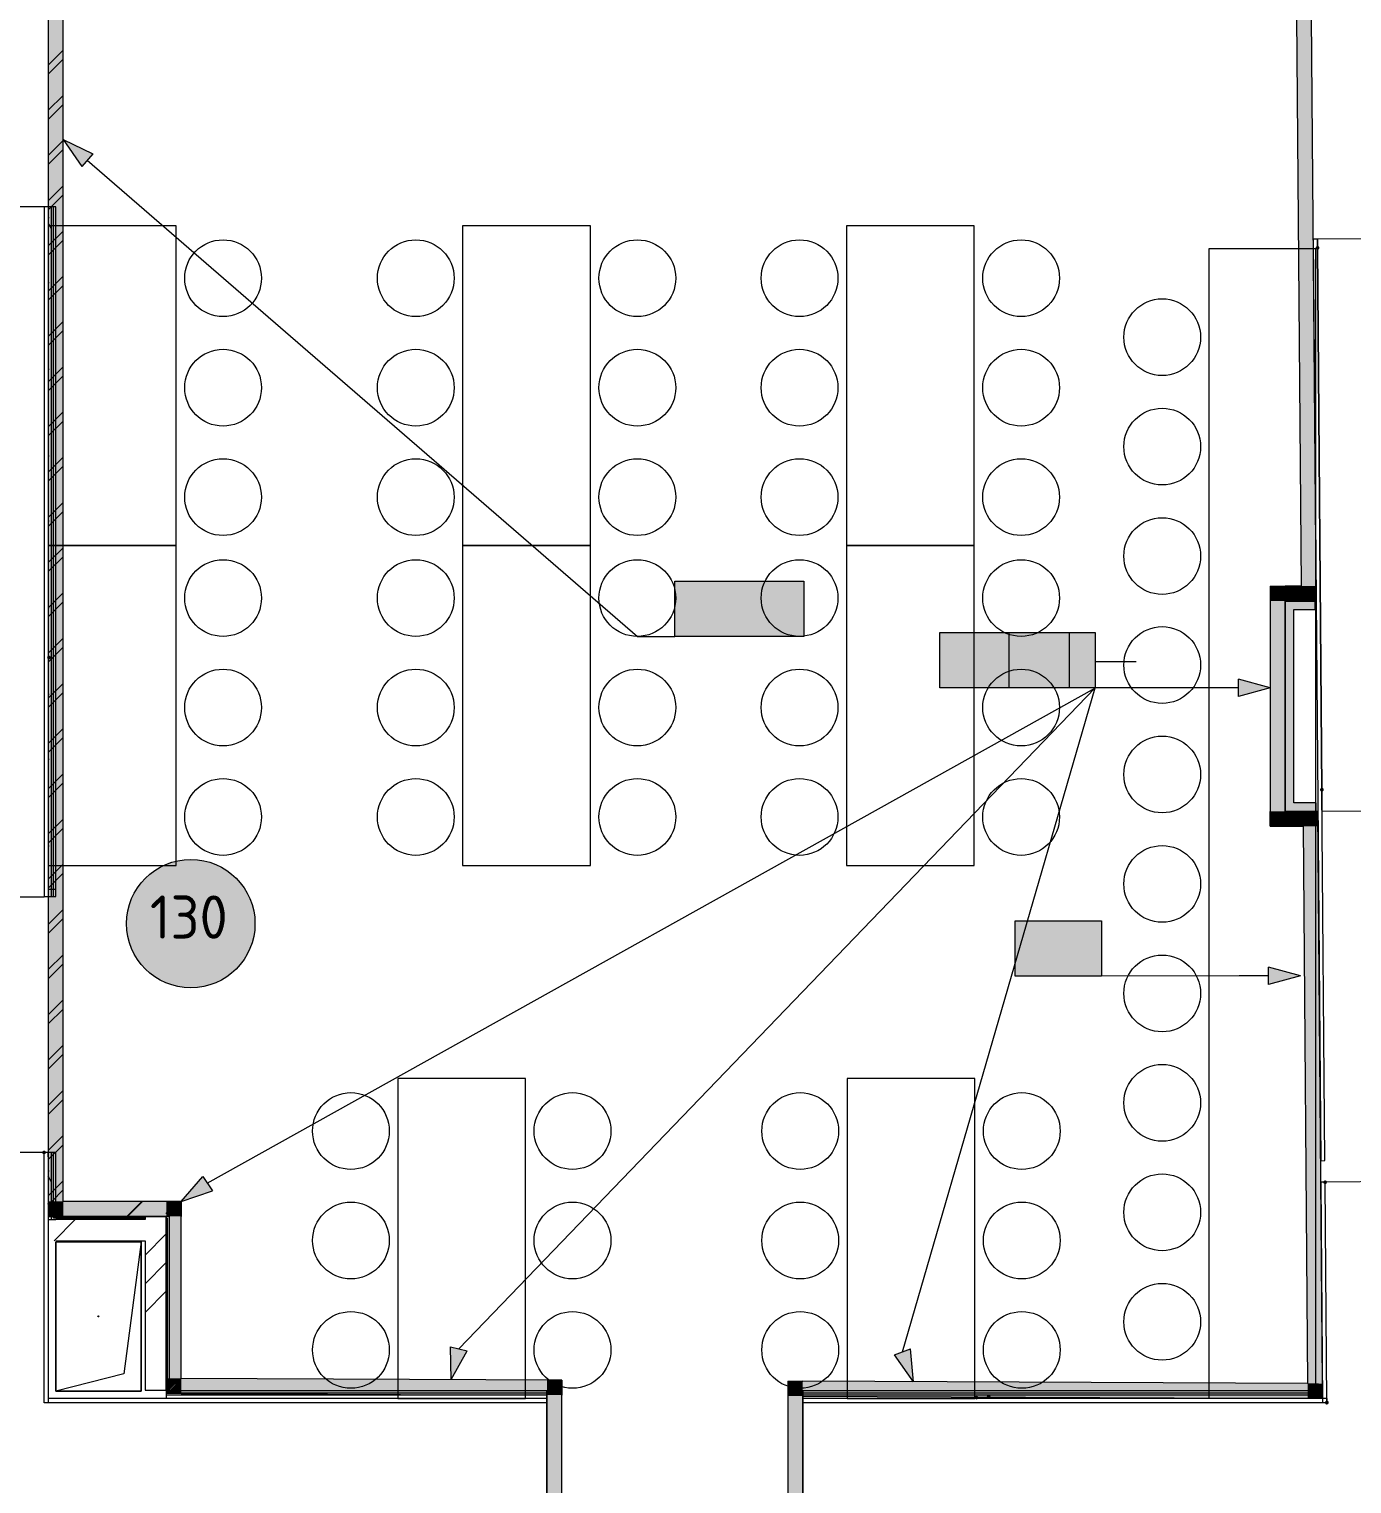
# Model space of a CAD drawing. Header units: millimetres. Extents: x -546 to 1681, y -650 to 1730.
# Drawn here: x 792.8 to 854.8, y 490.7 to 558.9 of the extents above; entities that cross this region are included whole.
import ezdxf

# ---------------------------------------------------------------- set-up
doc = ezdxf.new("R2010")
doc.units = ezdxf.units.MM

msp = doc.modelspace()

# ---------------------------------------------------------------- hatches: boundary and pattern name
at = {"true_color": 0x96e196}
h = msp.add_hatch(color=81, dxfattribs=at)
h.dxf.hatch_style = 2
h.paths.add_polyline_path([(794.386, 503.903), (793.686, 503.903), (793.686, 601.485), (794.386, 601.485)])
at = {"true_color": 0xf1d696}
h = msp.add_hatch(color=41, dxfattribs=at)
h.dxf.hatch_style = 2
h.paths.add_polyline_path([(853.152, 532.762), (852.452, 532.762), (851.889, 601.485), (852.589, 601.485)])
at = {"true_color": 0x0077b0}
h = msp.add_hatch(color=144, dxfattribs=at)
h.dxf.hatch_style = 2
h.paths.add_polyline_path([(794.386, 553.715), (795.777, 553.041), (795.253, 552.436)])
h = msp.add_hatch(color=7)
h.dxf.hatch_style = 2
h.paths.add_polyline_path([(853.216, 548.716), (853.153, 548.689), (853.126, 548.626), (853.153, 548.562), (853.216, 548.536), (853.287, 548.562), (853.313, 548.626), (853.287, 548.689)])
at = {"true_color": 0xffffff}
h = msp.add_hatch(color=7, dxfattribs=at)
h.dxf.hatch_style = 2
h.paths.add_polyline_path([(823.068, 532.99), (829.128, 532.99), (829.128, 530.402), (823.068, 530.402)])
h = msp.add_hatch(color=7, dxfattribs=at)
h.dxf.hatch_style = 2
h.paths.add_polyline_path([(823.068, 532.99), (829.128, 532.99), (829.128, 530.402), (823.068, 530.402)])
h = msp.add_hatch(color=7, dxfattribs=at)
h.dxf.hatch_style = 2
h.paths.add_polyline_path([(823.068, 532.99), (829.128, 532.99), (829.128, 530.402), (823.068, 530.402)])
at = {"true_color": 0x0077b0}
h = msp.add_hatch(color=144, dxfattribs=at)
h.dxf.hatch_style = 2
h.paths.add_polyline_path([(823.37, 533.008), (824.38, 533.008), (824.454, 532.982), (824.479, 532.906), (824.479, 531.089), (824.454, 531.014), (824.38, 530.99), (824.304, 531.014), (824.278, 531.089), (824.278, 532.804), (823.471, 532.804), (823.471, 531.089), (823.446, 531.014), (823.37, 530.99), (823.294, 531.014), (823.268, 531.089), (823.268, 532.906), (823.294, 532.982)])
h = msp.add_hatch(color=144, dxfattribs=at)
h.dxf.hatch_style = 2
h.paths.add_polyline_path([(823.37, 533.008), (824.38, 533.008), (824.454, 532.982), (824.479, 532.906), (824.479, 531.089), (824.454, 531.014), (824.38, 530.99), (824.304, 531.014), (824.278, 531.089), (824.278, 532.804), (823.471, 532.804), (823.471, 531.089), (823.446, 531.014), (823.37, 530.99), (823.294, 531.014), (823.268, 531.089), (823.268, 532.906), (823.294, 532.982)])
h = msp.add_hatch(color=144, dxfattribs=at)
h.dxf.hatch_style = 2
h.paths.add_polyline_path([(823.37, 533.008), (824.38, 533.008), (824.454, 532.982), (824.479, 532.906), (824.479, 531.089), (824.454, 531.014), (824.38, 530.99), (824.304, 531.014), (824.278, 531.089), (824.278, 532.804), (823.471, 532.804), (823.471, 531.089), (823.446, 531.014), (823.37, 530.99), (823.294, 531.014), (823.268, 531.089), (823.268, 532.906), (823.294, 532.982)])
h = msp.add_hatch(color=144, dxfattribs=at)
h.dxf.hatch_style = 2
h.paths.add_polyline_path([(824.884, 531.089), (824.884, 532.906), (824.909, 532.982), (824.985, 533.008), (825.061, 532.982), (825.086, 532.906), (825.086, 532.2), (825.893, 532.2), (825.893, 532.906), (825.919, 532.982), (825.995, 533.008), (826.069, 532.982), (826.094, 532.906), (826.094, 531.089), (826.069, 531.014), (825.995, 530.99), (825.919, 531.014), (825.893, 531.089), (825.893, 531.997), (825.086, 531.997), (825.086, 531.089), (825.061, 531.014), (824.985, 530.99), (824.909, 531.014)])
h = msp.add_hatch(color=144, dxfattribs=at)
h.dxf.hatch_style = 2
h.paths.add_polyline_path([(824.884, 531.089), (824.884, 532.906), (824.909, 532.982), (824.985, 533.008), (825.061, 532.982), (825.086, 532.906), (825.086, 532.2), (825.893, 532.2), (825.893, 532.906), (825.919, 532.982), (825.995, 533.008), (826.069, 532.982), (826.094, 532.906), (826.094, 531.089), (826.069, 531.014), (825.995, 530.99), (825.919, 531.014), (825.893, 531.089), (825.893, 531.997), (825.086, 531.997), (825.086, 531.089), (825.061, 531.014), (824.985, 530.99), (824.909, 531.014)])
h = msp.add_hatch(color=144, dxfattribs=at)
h.dxf.hatch_style = 2
h.paths.add_polyline_path([(824.884, 531.089), (824.884, 532.906), (824.909, 532.982), (824.985, 533.008), (825.061, 532.982), (825.086, 532.906), (825.086, 532.2), (825.893, 532.2), (825.893, 532.906), (825.919, 532.982), (825.995, 533.008), (826.069, 532.982), (826.094, 532.906), (826.094, 531.089), (826.069, 531.014), (825.995, 530.99), (825.919, 531.014), (825.893, 531.089), (825.893, 531.997), (825.086, 531.997), (825.086, 531.089), (825.061, 531.014), (824.985, 530.99), (824.909, 531.014)])
h = msp.add_hatch(color=144, dxfattribs=at)
h.paths.add_polyline_path([(828.419, 531.191), (828.536, 531.213), (828.633, 531.28), (828.699, 531.377), (828.721, 531.495), (828.721, 531.695), (828.699, 531.812), (828.633, 531.91), (828.536, 531.977), (828.419, 532), (828.302, 531.977), (828.204, 531.91), (828.138, 531.813), (828.117, 531.695), (828.117, 531.495), (828.138, 531.377), (828.204, 531.28), (828.302, 531.213)])
h.paths.add_polyline_path([(828.419, 530.99), (828.317, 530.999), (828.224, 531.026), (828.138, 531.072), (828.06, 531.136), (827.996, 531.214), (827.95, 531.299), (827.923, 531.392), (827.914, 531.492), (827.914, 531.695), (827.926, 531.814), (827.964, 531.922), (828.028, 532.016), (828.117, 532.099), (828.028, 532.181), (827.964, 532.276), (827.926, 532.383), (827.914, 532.502), (827.923, 532.604), (827.95, 532.698), (827.996, 532.783), (828.06, 532.861), (828.138, 532.926), (828.224, 532.972), (828.317, 532.999), (828.419, 533.008), (828.519, 532.999), (828.612, 532.972), (828.698, 532.926), (828.774, 532.861), (828.839, 532.783), (828.886, 532.698), (828.914, 532.604), (828.924, 532.502), (828.911, 532.383), (828.873, 532.276), (828.81, 532.181), (828.721, 532.099), (828.84, 531.976), (828.904, 531.828), (828.913, 531.777), (828.919, 531.704), (828.922, 531.609), (828.924, 531.492), (828.914, 531.392), (828.886, 531.299), (828.839, 531.214), (828.774, 531.136), (828.698, 531.072), (828.612, 531.026), (828.519, 530.999)])
h.paths.add_polyline_path([(828.419, 532.2), (828.536, 532.222), (828.633, 532.288), (828.699, 532.386), (828.721, 532.502), (828.699, 532.619), (828.633, 532.717), (828.536, 532.783), (828.419, 532.804), (828.302, 532.783), (828.204, 532.717), (828.138, 532.619), (828.117, 532.502), (828.138, 532.386), (828.204, 532.288), (828.302, 532.222)])
h = msp.add_hatch(color=144, dxfattribs=at)
h.paths.add_polyline_path([(828.419, 531.191), (828.536, 531.213), (828.633, 531.28), (828.699, 531.377), (828.721, 531.495), (828.721, 531.695), (828.699, 531.812), (828.633, 531.91), (828.536, 531.977), (828.419, 532), (828.302, 531.977), (828.204, 531.91), (828.138, 531.813), (828.117, 531.695), (828.117, 531.495), (828.138, 531.377), (828.204, 531.28), (828.302, 531.213)])
h.paths.add_polyline_path([(828.419, 530.99), (828.317, 530.999), (828.224, 531.026), (828.138, 531.072), (828.06, 531.136), (827.996, 531.214), (827.95, 531.299), (827.923, 531.392), (827.914, 531.492), (827.914, 531.695), (827.926, 531.814), (827.964, 531.922), (828.028, 532.016), (828.117, 532.099), (828.028, 532.181), (827.964, 532.276), (827.926, 532.383), (827.914, 532.502), (827.923, 532.604), (827.95, 532.698), (827.996, 532.783), (828.06, 532.861), (828.138, 532.926), (828.224, 532.972), (828.317, 532.999), (828.419, 533.008), (828.519, 532.999), (828.612, 532.972), (828.698, 532.926), (828.774, 532.861), (828.839, 532.783), (828.886, 532.698), (828.914, 532.604), (828.924, 532.502), (828.911, 532.383), (828.873, 532.276), (828.81, 532.181), (828.721, 532.099), (828.84, 531.976), (828.904, 531.828), (828.913, 531.777), (828.919, 531.704), (828.922, 531.609), (828.924, 531.492), (828.914, 531.392), (828.886, 531.299), (828.839, 531.214), (828.774, 531.136), (828.698, 531.072), (828.612, 531.026), (828.519, 530.999)])
h.paths.add_polyline_path([(828.419, 532.2), (828.536, 532.222), (828.633, 532.288), (828.699, 532.386), (828.721, 532.502), (828.699, 532.619), (828.633, 532.717), (828.536, 532.783), (828.419, 532.804), (828.302, 532.783), (828.204, 532.717), (828.138, 532.619), (828.117, 532.502), (828.138, 532.386), (828.204, 532.288), (828.302, 532.222)])
h = msp.add_hatch(color=144, dxfattribs=at)
h.paths.add_polyline_path([(828.419, 531.191), (828.536, 531.213), (828.633, 531.28), (828.699, 531.377), (828.721, 531.495), (828.721, 531.695), (828.699, 531.812), (828.633, 531.91), (828.536, 531.977), (828.419, 532), (828.302, 531.977), (828.204, 531.91), (828.138, 531.813), (828.117, 531.695), (828.117, 531.495), (828.138, 531.377), (828.204, 531.28), (828.302, 531.213)])
h.paths.add_polyline_path([(828.419, 530.99), (828.317, 530.999), (828.224, 531.026), (828.138, 531.072), (828.06, 531.136), (827.996, 531.214), (827.95, 531.299), (827.923, 531.392), (827.914, 531.492), (827.914, 531.695), (827.926, 531.814), (827.964, 531.922), (828.028, 532.016), (828.117, 532.099), (828.028, 532.181), (827.964, 532.276), (827.926, 532.383), (827.914, 532.502), (827.923, 532.604), (827.95, 532.698), (827.996, 532.783), (828.06, 532.861), (828.138, 532.926), (828.224, 532.972), (828.317, 532.999), (828.419, 533.008), (828.519, 532.999), (828.612, 532.972), (828.698, 532.926), (828.774, 532.861), (828.839, 532.783), (828.886, 532.698), (828.914, 532.604), (828.924, 532.502), (828.911, 532.383), (828.873, 532.276), (828.81, 532.181), (828.721, 532.099), (828.84, 531.976), (828.904, 531.828), (828.913, 531.777), (828.919, 531.704), (828.922, 531.609), (828.924, 531.492), (828.914, 531.392), (828.886, 531.299), (828.839, 531.214), (828.774, 531.136), (828.698, 531.072), (828.612, 531.026), (828.519, 530.999)])
h.paths.add_polyline_path([(828.419, 532.2), (828.536, 532.222), (828.633, 532.288), (828.699, 532.386), (828.721, 532.502), (828.699, 532.619), (828.633, 532.717), (828.536, 532.783), (828.419, 532.804), (828.302, 532.783), (828.204, 532.717), (828.138, 532.619), (828.117, 532.502), (828.138, 532.386), (828.204, 532.288), (828.302, 532.222)])
at = {"true_color": 0x6f4041}
h = msp.add_hatch(color=17, dxfattribs=at)
h.dxf.hatch_style = 2
h.paths.add_polyline_path([(851.005, 532.762), (851.705, 532.762), (851.705, 532.062)])
h = msp.add_hatch(color=17, dxfattribs=at)
h.dxf.hatch_style = 2
h.paths.add_polyline_path([(851.005, 532.062), (851.005, 532.762), (851.705, 532.062)])
h = msp.add_hatch(color=17, dxfattribs=at)
h.dxf.hatch_style = 2
h.paths.add_polyline_path([(852.452, 532.762), (852.457, 532.062), (851.705, 532.062), (851.705, 532.762)])
at = {"true_color": 0xf1d696}
h = msp.add_hatch(color=41, dxfattribs=at)
h.dxf.hatch_style = 2
h.paths.add_polyline_path([(852.452, 532.762), (853.152, 532.762), (853.157, 532.062)])
at = {"true_color": 0x6f4041}
h = msp.add_hatch(color=17, dxfattribs=at)
h.dxf.hatch_style = 2
h.paths.add_polyline_path([(853.157, 532.062), (852.457, 532.062), (852.452, 532.762)])
at = {"true_color": 0x0077b0}
h = msp.add_hatch(color=144, dxfattribs=at)
h.dxf.hatch_style = 2
h.paths.add_polyline_path([(827.407, 531.492), (826.6, 531.492), (826.524, 531.518), (826.499, 531.594), (826.524, 531.67), (826.6, 531.695), (827.407, 531.695), (827.483, 531.67), (827.509, 531.594), (827.483, 531.518)])
h = msp.add_hatch(color=144, dxfattribs=at)
h.dxf.hatch_style = 2
h.paths.add_polyline_path([(827.407, 531.492), (826.6, 531.492), (826.524, 531.518), (826.499, 531.594), (826.524, 531.67), (826.6, 531.695), (827.407, 531.695), (827.483, 531.67), (827.509, 531.594), (827.483, 531.518)])
h = msp.add_hatch(color=144, dxfattribs=at)
h.dxf.hatch_style = 2
h.paths.add_polyline_path([(827.407, 531.492), (826.6, 531.492), (826.524, 531.518), (826.499, 531.594), (826.524, 531.67), (826.6, 531.695), (827.407, 531.695), (827.483, 531.67), (827.509, 531.594), (827.483, 531.518)])
at = {"true_color": 0x6f4041}
h = msp.add_hatch(color=17, dxfattribs=at)
h.dxf.hatch_style = 2
h.paths.add_polyline_path([(851.005, 532.062), (851.705, 532.062), (851.705, 522.198), (851.005, 522.198)])
h = msp.add_hatch(color=7)
h.dxf.hatch_style = 2
h.paths.add_polyline_path([(851.705, 522.198), (851.705, 532.062), (852.105, 532.062), (852.105, 522.198)])
h = msp.add_hatch(color=7)
h.dxf.hatch_style = 2
h.paths.add_polyline_path([(852.105, 531.662), (852.105, 532.062), (853.112, 532.062), (853.112, 531.662)])
at = {"true_color": 0xffffff}
h = msp.add_hatch(color=7, dxfattribs=at)
h.dxf.hatch_style = 2
h.paths.add_polyline_path([(835.51, 530.58), (841.57, 530.58), (841.57, 527.992), (835.51, 527.992)])
h = msp.add_hatch(color=7, dxfattribs=at)
h.dxf.hatch_style = 2
h.paths.add_polyline_path([(835.51, 530.58), (841.57, 530.58), (841.57, 527.992), (835.51, 527.992)])
h = msp.add_hatch(color=7, dxfattribs=at)
h.dxf.hatch_style = 2
h.paths.add_polyline_path([(835.51, 530.58), (841.57, 530.58), (841.57, 527.992), (835.51, 527.992)])
h = msp.add_hatch(color=7, dxfattribs=at)
h.dxf.hatch_style = 2
h.paths.add_polyline_path([(835.51, 530.58), (842.79, 530.58), (842.79, 527.992), (835.51, 527.992)])
at = {"true_color": 0x0077b0}
h = msp.add_hatch(color=144, dxfattribs=at)
h.dxf.hatch_style = 2
h.paths.add_polyline_path([(835.811, 530.599), (836.822, 530.599), (836.895, 530.573), (836.92, 530.497), (836.92, 528.68), (836.895, 528.605), (836.822, 528.581), (836.745, 528.605), (836.72, 528.68), (836.72, 530.395), (835.913, 530.395), (835.913, 528.68), (835.887, 528.605), (835.811, 528.581), (835.735, 528.605), (835.71, 528.68), (835.71, 530.497), (835.735, 530.573)])
h = msp.add_hatch(color=144, dxfattribs=at)
h.dxf.hatch_style = 2
h.paths.add_polyline_path([(835.811, 530.599), (836.822, 530.599), (836.895, 530.573), (836.92, 530.497), (836.92, 528.68), (836.895, 528.605), (836.822, 528.581), (836.745, 528.605), (836.72, 528.68), (836.72, 530.395), (835.913, 530.395), (835.913, 528.68), (835.887, 528.605), (835.811, 528.581), (835.735, 528.605), (835.71, 528.68), (835.71, 530.497), (835.735, 530.573)])
h = msp.add_hatch(color=144, dxfattribs=at)
h.dxf.hatch_style = 2
h.paths.add_polyline_path([(835.811, 530.599), (836.822, 530.599), (836.895, 530.573), (836.92, 530.497), (836.92, 528.68), (836.895, 528.605), (836.822, 528.581), (836.745, 528.605), (836.72, 528.68), (836.72, 530.395), (835.913, 530.395), (835.913, 528.68), (835.887, 528.605), (835.811, 528.581), (835.735, 528.605), (835.71, 528.68), (835.71, 530.497), (835.735, 530.573)])
h = msp.add_hatch(color=144, dxfattribs=at)
h.dxf.hatch_style = 2
h.paths.add_polyline_path([(835.811, 530.599), (836.822, 530.599), (836.895, 530.573), (836.92, 530.497), (836.92, 528.68), (836.895, 528.605), (836.822, 528.581), (836.745, 528.605), (836.72, 528.68), (836.72, 530.395), (835.913, 530.395), (835.913, 528.68), (835.887, 528.605), (835.811, 528.581), (835.735, 528.605), (835.71, 528.68), (835.71, 530.497), (835.735, 530.573)])
h = msp.add_hatch(color=144, dxfattribs=at)
h.dxf.hatch_style = 2
h.paths.add_polyline_path([(837.325, 528.68), (837.325, 530.497), (837.351, 530.573), (837.427, 530.599), (837.503, 530.573), (837.528, 530.497), (837.528, 529.791), (838.335, 529.791), (838.335, 530.497), (838.361, 530.573), (838.437, 530.599), (838.511, 530.573), (838.536, 530.497), (838.536, 528.68), (838.511, 528.605), (838.437, 528.581), (838.361, 528.605), (838.335, 528.68), (838.335, 529.588), (837.528, 529.588), (837.528, 528.68), (837.503, 528.605), (837.427, 528.581), (837.351, 528.605)])
h = msp.add_hatch(color=144, dxfattribs=at)
h.dxf.hatch_style = 2
h.paths.add_polyline_path([(837.325, 528.68), (837.325, 530.497), (837.351, 530.573), (837.427, 530.599), (837.503, 530.573), (837.528, 530.497), (837.528, 529.791), (838.335, 529.791), (838.335, 530.497), (838.361, 530.573), (838.437, 530.599), (838.511, 530.573), (838.536, 530.497), (838.536, 528.68), (838.511, 528.605), (838.437, 528.581), (838.361, 528.605), (838.335, 528.68), (838.335, 529.588), (837.528, 529.588), (837.528, 528.68), (837.503, 528.605), (837.427, 528.581), (837.351, 528.605)])
h = msp.add_hatch(color=144, dxfattribs=at)
h.dxf.hatch_style = 2
h.paths.add_polyline_path([(837.325, 528.68), (837.325, 530.497), (837.351, 530.573), (837.427, 530.599), (837.503, 530.573), (837.528, 530.497), (837.528, 529.791), (838.335, 529.791), (838.335, 530.497), (838.361, 530.573), (838.437, 530.599), (838.511, 530.573), (838.536, 530.497), (838.536, 528.68), (838.511, 528.605), (838.437, 528.581), (838.361, 528.605), (838.335, 528.68), (838.335, 529.588), (837.528, 529.588), (837.528, 528.68), (837.503, 528.605), (837.427, 528.581), (837.351, 528.605)])
h = msp.add_hatch(color=144, dxfattribs=at)
h.dxf.hatch_style = 2
h.paths.add_polyline_path([(837.325, 528.68), (837.325, 530.497), (837.351, 530.573), (837.427, 530.599), (837.503, 530.573), (837.528, 530.497), (837.528, 529.791), (838.335, 529.791), (838.335, 530.497), (838.361, 530.573), (838.437, 530.599), (838.511, 530.573), (838.536, 530.497), (838.536, 528.68), (838.511, 528.605), (838.437, 528.581), (838.361, 528.605), (838.335, 528.68), (838.335, 529.588), (837.528, 529.588), (837.528, 528.68), (837.503, 528.605), (837.427, 528.581), (837.351, 528.605)])
at = {"true_color": 0xffffff}
h = msp.add_hatch(color=7, dxfattribs=at)
h.dxf.hatch_style = 2
h.paths.add_polyline_path([(838.75, 530.58), (842.79, 530.58), (842.79, 527.992), (838.75, 527.992)])
at = {"true_color": 0x0077b0}
h = msp.add_hatch(color=144, dxfattribs=at)
h.paths.add_polyline_path([(839.963, 529.183), (839.963, 529.99), (839.933, 530.147), (839.844, 530.278), (839.715, 530.365), (839.559, 530.394), (839.403, 530.365), (839.271, 530.278), (839.184, 530.147), (839.156, 529.99), (839.156, 529.183), (839.184, 529.027), (839.271, 528.898), (839.403, 528.809), (839.559, 528.78), (839.715, 528.809), (839.844, 528.898), (839.933, 529.027)])
h.paths.add_polyline_path([(840.163, 529.183), (840.152, 529.063), (840.119, 528.951), (840.063, 528.848), (839.985, 528.754), (839.893, 528.677), (839.791, 528.622), (839.68, 528.59), (839.559, 528.579), (839.437, 528.59), (839.326, 528.622), (839.223, 528.677), (839.13, 528.754), (839.053, 528.848), (838.997, 528.951), (838.964, 529.063), (838.953, 529.183), (838.953, 529.99), (838.964, 530.112), (838.997, 530.224), (839.053, 530.326), (839.13, 530.419), (839.223, 530.497), (839.326, 530.553), (839.437, 530.586), (839.559, 530.597), (839.68, 530.586), (839.792, 530.553), (839.895, 530.498), (839.989, 530.422), (840.064, 530.328), (840.119, 530.225), (840.152, 530.113), (840.163, 529.99)])
h = msp.add_hatch(color=144, dxfattribs=at)
h.dxf.hatch_style = 2
h.paths.add_polyline_path([(840.605, 530.184), (840.374, 529.952), (840.303, 529.921), (840.227, 529.947), (840.202, 530.023), (840.23, 530.093), (840.625, 530.489), (840.666, 530.518), (840.707, 530.528), (840.783, 530.503), (840.808, 530.426), (840.808, 528.609), (840.783, 528.534), (840.707, 528.51), (840.631, 528.534), (840.605, 528.609)])
h = msp.add_hatch(color=144, dxfattribs=at)
h.paths.add_polyline_path([(840.86, 528.781), (840.977, 528.804), (841.075, 528.871), (841.141, 528.968), (841.162, 529.086), (841.162, 529.286), (841.141, 529.403), (841.075, 529.501), (840.977, 529.568), (840.86, 529.591), (840.743, 529.568), (840.646, 529.501), (840.58, 529.404), (840.558, 529.286), (840.558, 529.086), (840.58, 528.968), (840.646, 528.871), (840.743, 528.804)])
h.paths.add_polyline_path([(840.86, 528.581), (840.759, 528.59), (840.665, 528.617), (840.58, 528.663), (840.502, 528.727), (840.437, 528.805), (840.392, 528.89), (840.364, 528.983), (840.355, 529.083), (840.355, 529.286), (840.368, 529.405), (840.406, 529.513), (840.469, 529.607), (840.558, 529.69), (840.469, 529.772), (840.406, 529.867), (840.368, 529.974), (840.355, 530.093), (840.364, 530.195), (840.392, 530.289), (840.437, 530.374), (840.502, 530.452), (840.58, 530.517), (840.665, 530.563), (840.759, 530.59), (840.86, 530.599), (840.961, 530.59), (841.054, 530.563), (841.139, 530.517), (841.216, 530.452), (841.281, 530.374), (841.327, 530.289), (841.356, 530.195), (841.365, 530.093), (841.353, 529.974), (841.315, 529.867), (841.251, 529.772), (841.162, 529.69), (841.282, 529.567), (841.346, 529.419), (841.355, 529.368), (841.361, 529.295), (841.364, 529.2), (841.365, 529.083), (841.356, 528.983), (841.327, 528.89), (841.281, 528.805), (841.216, 528.727), (841.139, 528.663), (841.054, 528.617), (840.961, 528.59)])
h.paths.add_polyline_path([(840.86, 529.791), (840.977, 529.813), (841.075, 529.879), (841.141, 529.977), (841.162, 530.093), (841.141, 530.21), (841.075, 530.308), (840.977, 530.374), (840.86, 530.395), (840.743, 530.374), (840.646, 530.308), (840.58, 530.21), (840.558, 530.093), (840.58, 529.977), (840.646, 529.879), (840.743, 529.813)])
h = msp.add_hatch(color=144, dxfattribs=at)
h.paths.add_polyline_path([(840.86, 528.781), (840.977, 528.804), (841.075, 528.871), (841.141, 528.968), (841.162, 529.086), (841.162, 529.286), (841.141, 529.403), (841.075, 529.501), (840.977, 529.568), (840.86, 529.591), (840.743, 529.568), (840.646, 529.501), (840.58, 529.404), (840.558, 529.286), (840.558, 529.086), (840.58, 528.968), (840.646, 528.871), (840.743, 528.804)])
h.paths.add_polyline_path([(840.86, 528.581), (840.759, 528.59), (840.665, 528.617), (840.58, 528.663), (840.502, 528.727), (840.437, 528.805), (840.392, 528.89), (840.364, 528.983), (840.355, 529.083), (840.355, 529.286), (840.368, 529.405), (840.406, 529.513), (840.469, 529.607), (840.558, 529.69), (840.469, 529.772), (840.406, 529.867), (840.368, 529.974), (840.355, 530.093), (840.364, 530.195), (840.392, 530.289), (840.437, 530.374), (840.502, 530.452), (840.58, 530.517), (840.665, 530.563), (840.759, 530.59), (840.86, 530.599), (840.961, 530.59), (841.054, 530.563), (841.139, 530.517), (841.216, 530.452), (841.281, 530.374), (841.327, 530.289), (841.356, 530.195), (841.365, 530.093), (841.353, 529.974), (841.315, 529.867), (841.251, 529.772), (841.162, 529.69), (841.282, 529.567), (841.346, 529.419), (841.355, 529.368), (841.361, 529.295), (841.364, 529.2), (841.365, 529.083), (841.356, 528.983), (841.327, 528.89), (841.281, 528.805), (841.216, 528.727), (841.139, 528.663), (841.054, 528.617), (840.961, 528.59)])
h.paths.add_polyline_path([(840.86, 529.791), (840.977, 529.813), (841.075, 529.879), (841.141, 529.977), (841.162, 530.093), (841.141, 530.21), (841.075, 530.308), (840.977, 530.374), (840.86, 530.395), (840.743, 530.374), (840.646, 530.308), (840.58, 530.21), (840.558, 530.093), (840.58, 529.977), (840.646, 529.879), (840.743, 529.813)])
h = msp.add_hatch(color=144, dxfattribs=at)
h.paths.add_polyline_path([(840.86, 528.781), (840.977, 528.804), (841.075, 528.871), (841.141, 528.968), (841.162, 529.086), (841.162, 529.286), (841.141, 529.403), (841.075, 529.501), (840.977, 529.568), (840.86, 529.591), (840.743, 529.568), (840.646, 529.501), (840.58, 529.404), (840.558, 529.286), (840.558, 529.086), (840.58, 528.968), (840.646, 528.871), (840.743, 528.804)])
h.paths.add_polyline_path([(840.86, 528.581), (840.759, 528.59), (840.665, 528.617), (840.58, 528.663), (840.502, 528.727), (840.437, 528.805), (840.392, 528.89), (840.364, 528.983), (840.355, 529.083), (840.355, 529.286), (840.368, 529.405), (840.406, 529.513), (840.469, 529.607), (840.558, 529.69), (840.469, 529.772), (840.406, 529.867), (840.368, 529.974), (840.355, 530.093), (840.364, 530.195), (840.392, 530.289), (840.437, 530.374), (840.502, 530.452), (840.58, 530.517), (840.665, 530.563), (840.759, 530.59), (840.86, 530.599), (840.961, 530.59), (841.054, 530.563), (841.139, 530.517), (841.216, 530.452), (841.281, 530.374), (841.327, 530.289), (841.356, 530.195), (841.365, 530.093), (841.353, 529.974), (841.315, 529.867), (841.251, 529.772), (841.162, 529.69), (841.282, 529.567), (841.346, 529.419), (841.355, 529.368), (841.361, 529.295), (841.364, 529.2), (841.365, 529.083), (841.356, 528.983), (841.327, 528.89), (841.281, 528.805), (841.216, 528.727), (841.139, 528.663), (841.054, 528.617), (840.961, 528.59)])
h.paths.add_polyline_path([(840.86, 529.791), (840.977, 529.813), (841.075, 529.879), (841.141, 529.977), (841.162, 530.093), (841.141, 530.21), (841.075, 530.308), (840.977, 530.374), (840.86, 530.395), (840.743, 530.374), (840.646, 530.308), (840.58, 530.21), (840.558, 530.093), (840.58, 529.977), (840.646, 529.879), (840.743, 529.813)])
h = msp.add_hatch(color=144, dxfattribs=at)
h.paths.add_polyline_path([(842.104, 529.114), (842.104, 529.921), (842.074, 530.078), (841.985, 530.209), (841.857, 530.296), (841.7, 530.325), (841.544, 530.296), (841.413, 530.209), (841.325, 530.078), (841.297, 529.921), (841.297, 529.114), (841.325, 528.958), (841.413, 528.83), (841.544, 528.74), (841.7, 528.711), (841.857, 528.74), (841.985, 528.83), (842.074, 528.958)])
h.paths.add_polyline_path([(842.305, 529.114), (842.293, 528.994), (842.26, 528.882), (842.204, 528.779), (842.126, 528.685), (842.035, 528.608), (841.933, 528.553), (841.821, 528.521), (841.7, 528.51), (841.579, 528.521), (841.467, 528.553), (841.365, 528.608), (841.272, 528.685), (841.194, 528.779), (841.138, 528.882), (841.105, 528.994), (841.094, 529.114), (841.094, 529.921), (841.105, 530.043), (841.138, 530.155), (841.194, 530.257), (841.272, 530.35), (841.365, 530.428), (841.467, 530.484), (841.579, 530.517), (841.7, 530.528), (841.821, 530.517), (841.933, 530.484), (842.036, 530.429), (842.13, 530.353), (842.206, 530.259), (842.26, 530.156), (842.293, 530.044), (842.305, 529.921)])
h = msp.add_hatch(color=144, dxfattribs=at)
h.dxf.hatch_style = 2
h.paths.add_polyline_path([(842.386, 530.253), (842.154, 530.021), (842.084, 529.99), (842.008, 530.016), (841.982, 530.092), (842.01, 530.162), (842.406, 530.558), (842.446, 530.587), (842.487, 530.597), (842.563, 530.572), (842.589, 530.495), (842.589, 528.678), (842.563, 528.603), (842.487, 528.579), (842.411, 528.603), (842.386, 528.678)])
h = msp.add_hatch(color=7)
h.dxf.hatch_style = 2
h.paths.add_polyline_path([(793.718, 529.504), (793.655, 529.477), (793.628, 529.414), (793.655, 529.35), (793.718, 529.324), (793.782, 529.35), (793.808, 529.414), (793.782, 529.477)])
h = msp.add_hatch(color=144, dxfattribs=at)
h.dxf.hatch_style = 2
h.paths.add_polyline_path([(839.849, 529.083), (839.042, 529.083), (838.966, 529.109), (838.941, 529.185), (838.966, 529.261), (839.042, 529.286), (839.849, 529.286), (839.925, 529.261), (839.95, 529.185), (839.925, 529.109)])
h = msp.add_hatch(color=144, dxfattribs=at)
h.dxf.hatch_style = 2
h.paths.add_polyline_path([(839.849, 529.083), (839.042, 529.083), (838.966, 529.109), (838.941, 529.185), (838.966, 529.261), (839.042, 529.286), (839.849, 529.286), (839.925, 529.261), (839.95, 529.185), (839.925, 529.109)])
h = msp.add_hatch(color=144, dxfattribs=at)
h.dxf.hatch_style = 2
h.paths.add_polyline_path([(839.849, 529.083), (839.042, 529.083), (838.966, 529.109), (838.941, 529.185), (838.966, 529.261), (839.042, 529.286), (839.849, 529.286), (839.925, 529.261), (839.95, 529.185), (839.925, 529.109)])
h = msp.add_hatch(color=144, dxfattribs=at)
h.dxf.hatch_style = 2
h.paths.add_polyline_path([(839.849, 529.083), (839.042, 529.083), (838.966, 529.109), (838.941, 529.185), (838.966, 529.261), (839.042, 529.286), (839.849, 529.286), (839.925, 529.261), (839.95, 529.185), (839.925, 529.109)])
h = msp.add_hatch(color=144, dxfattribs=at)
h.dxf.hatch_style = 2
h.paths.add_polyline_path([(841.476, 529.081), (840.669, 529.081), (840.593, 529.107), (840.568, 529.183), (840.593, 529.26), (840.669, 529.285), (841.476, 529.285), (841.552, 529.26), (841.578, 529.183), (841.552, 529.107)])
h = msp.add_hatch(color=144, dxfattribs=at)
h.dxf.hatch_style = 2
h.paths.add_polyline_path([(851.005, 527.992), (849.512, 527.592), (849.512, 528.392)])
h = msp.add_hatch(color=7)
h.dxf.hatch_style = 2
h.paths.add_polyline_path([(853.429, 523.125), (853.493, 523.151), (853.519, 523.215), (853.493, 523.278), (853.429, 523.305), (853.359, 523.278), (853.332, 523.215), (853.359, 523.151)])
at = {"true_color": 0x6f4041}
h = msp.add_hatch(color=17, dxfattribs=at)
h.dxf.hatch_style = 2
h.paths.add_polyline_path([(851.705, 522.198), (851.005, 521.498), (851.005, 522.198)])
h = msp.add_hatch(color=17, dxfattribs=at)
h.dxf.hatch_style = 2
h.paths.add_polyline_path([(851.705, 522.198), (851.705, 521.498), (851.005, 521.498)])
h = msp.add_hatch(color=17, dxfattribs=at)
h.dxf.hatch_style = 2
h.paths.add_polyline_path([(851.705, 521.498), (851.705, 522.198), (852.537, 522.198), (852.543, 521.498)])
h = msp.add_hatch(color=7)
h.dxf.hatch_style = 2
h.paths.add_polyline_path([(852.105, 522.198), (852.105, 522.598), (853.154, 522.598), (853.154, 522.198)])
h = msp.add_hatch(color=17, dxfattribs=at)
h.dxf.hatch_style = 2
h.paths.add_polyline_path([(853.237, 522.198), (852.543, 521.498), (852.537, 522.198)])
at = {"true_color": 0xf1d696}
h = msp.add_hatch(color=41, dxfattribs=at)
h.dxf.hatch_style = 2
h.paths.add_polyline_path([(852.543, 521.498), (853.231, 522.193), (853.243, 521.498)])
h = msp.add_hatch(color=41, dxfattribs=at)
h.dxf.hatch_style = 2
h.paths.add_polyline_path([(852.543, 521.498), (853.243, 521.498), (853.454, 495.363), (852.754, 495.366)])
at = {"true_color": 0xffffff}
h = msp.add_hatch(color=7, dxfattribs=at)
edge = h.paths.add_edge_path()
edge.add_arc((800.369, 516.932), 3.012, 0, 360)
h = msp.add_hatch(color=7, dxfattribs=at)
h.dxf.hatch_style = 2
h.paths.add_polyline_path([(839.039, 517.058), (843.08, 517.064), (843.083, 514.476), (839.043, 514.47)])
at = {"true_color": 0x0077b0}
h = msp.add_hatch(color=144, dxfattribs=at)
h.paths.add_polyline_path([(840.252, 515.662), (840.252, 516.469), (840.223, 516.625), (840.134, 516.756), (840.005, 516.843), (839.849, 516.872), (839.692, 516.843), (839.561, 516.756), (839.473, 516.625), (839.445, 516.469), (839.445, 515.662), (839.473, 515.505), (839.561, 515.377), (839.692, 515.288), (839.849, 515.258), (840.005, 515.288), (840.134, 515.377), (840.223, 515.505)])
h.paths.add_polyline_path([(840.453, 515.662), (840.442, 515.541), (840.408, 515.429), (840.352, 515.326), (840.275, 515.232), (840.183, 515.155), (840.081, 515.1), (839.969, 515.068), (839.849, 515.058), (839.727, 515.068), (839.615, 515.1), (839.513, 515.155), (839.42, 515.232), (839.342, 515.326), (839.287, 515.429), (839.253, 515.541), (839.242, 515.662), (839.242, 516.469), (839.253, 516.59), (839.287, 516.702), (839.342, 516.804), (839.42, 516.898), (839.513, 516.975), (839.615, 517.031), (839.727, 517.064), (839.849, 517.076), (839.969, 517.064), (840.081, 517.031), (840.184, 516.976), (840.278, 516.9), (840.354, 516.807), (840.409, 516.703), (840.442, 516.591), (840.453, 516.469)])
h = msp.add_hatch(color=144, dxfattribs=at)
h.dxf.hatch_style = 2
h.paths.add_polyline_path([(842.675, 516.731), (842.444, 516.5), (842.373, 516.469), (842.297, 516.494), (842.272, 516.57), (842.3, 516.641), (842.695, 517.036), (842.736, 517.065), (842.777, 517.076), (842.853, 517.05), (842.878, 516.974), (842.878, 515.156), (842.853, 515.081), (842.777, 515.058), (842.7, 515.081), (842.675, 515.156)])
h = msp.add_hatch(color=144, dxfattribs=at)
h.dxf.hatch_style = 2
h.paths.add_polyline_path([(841.766, 515.56), (840.959, 515.56), (840.883, 515.585), (840.857, 515.662), (840.883, 515.738), (840.959, 515.763), (841.766, 515.763), (841.842, 515.738), (841.867, 515.662), (841.842, 515.585)])
h = msp.add_hatch(color=144, dxfattribs=at)
h.dxf.hatch_style = 2
h.paths.add_polyline_path([(852.421, 514.485), (850.928, 514.085), (850.928, 514.885)])
h = msp.add_hatch(color=7)
h.dxf.hatch_style = 2
h.paths.add_polyline_path([(793.576, 506.203), (793.55, 506.266), (793.486, 506.293), (793.423, 506.266), (793.396, 506.203), (793.423, 506.133), (793.486, 506.107), (793.55, 506.133)])
h = msp.add_hatch(color=144, dxfattribs=at)
h.dxf.hatch_style = 2
h.paths.add_polyline_path([(799.922, 503.903), (800.935, 505.07), (801.383, 504.407)])
h = msp.add_hatch(color=7)
h.dxf.hatch_style = 2
h.paths.add_polyline_path([(853.578, 504.894), (853.515, 504.867), (853.488, 504.804), (853.515, 504.74), (853.578, 504.714), (853.642, 504.74), (853.668, 504.804), (853.642, 504.867)])
h = msp.add_hatch(color=7)
h.dxf.hatch_style = 2
h.paths.add_polyline_path([(793.728, 503.874), (793.665, 503.847), (793.638, 503.784), (793.665, 503.72), (793.728, 503.694), (793.792, 503.72), (793.818, 503.784), (793.792, 503.847)])
at = {"true_color": 0x96e196}
h = msp.add_hatch(color=81, dxfattribs=at)
h.dxf.hatch_style = 2
h.paths.add_polyline_path([(794.386, 503.903), (794.386, 503.203), (793.686, 503.203)])
h = msp.add_hatch(color=81, dxfattribs=at)
h.dxf.hatch_style = 2
h.paths.add_polyline_path([(793.686, 503.903), (794.386, 503.903), (793.686, 503.203)])
at = {"true_color": 0x6f4041}
h = msp.add_hatch(color=17, dxfattribs=at)
h.dxf.hatch_style = 2
h.paths.add_polyline_path([(799.222, 503.903), (799.222, 503.203), (794.386, 503.203), (794.386, 503.903)])
h = msp.add_hatch(color=17, dxfattribs=at)
h.dxf.hatch_style = 2
h.paths.add_polyline_path([(799.222, 503.203), (799.922, 503.903), (799.922, 503.203)])
h = msp.add_hatch(color=17, dxfattribs=at)
h.dxf.hatch_style = 2
h.paths.add_polyline_path([(799.222, 503.903), (799.922, 503.903), (799.222, 503.203)])
h = msp.add_hatch(color=17, dxfattribs=at)
h.dxf.hatch_style = 2
h.paths.add_polyline_path([(799.922, 495.6), (799.222, 495.603), (799.222, 503.203), (799.922, 503.203)])
at = {"true_color": 0x0077b0}
h = msp.add_hatch(color=144, dxfattribs=at)
h.dxf.hatch_style = 2
h.paths.add_polyline_path([(812.585, 495.544), (812.559, 497.089), (813.335, 496.895)])
h = msp.add_hatch(color=144, dxfattribs=at)
h.dxf.hatch_style = 2
h.paths.add_polyline_path([(834.271, 495.448), (833.378, 496.709), (834.128, 496.987)])
at = {"true_color": 0x6f4041}
h = msp.add_hatch(color=17, dxfattribs=at)
h.dxf.hatch_style = 2
h.paths.add_polyline_path([(799.222, 494.906), (799.222, 495.603), (799.922, 495.6)])
h = msp.add_hatch(color=17, dxfattribs=at)
h.dxf.hatch_style = 2
h.paths.add_polyline_path([(799.922, 495.6), (799.922, 494.9), (799.222, 494.903)])
h = msp.add_hatch(color=17, dxfattribs=at)
h.dxf.hatch_style = 2
h.paths.add_polyline_path([(817.077, 495.524), (817.077, 494.824), (799.922, 494.9), (799.922, 495.6)])
h = msp.add_hatch(color=17, dxfattribs=at)
h.dxf.hatch_style = 2
h.paths.add_polyline_path([(817.077, 495.524), (817.777, 495.521), (817.077, 494.824)])
h = msp.add_hatch(color=17, dxfattribs=at)
h.dxf.hatch_style = 2
h.paths.add_polyline_path([(817.077, 494.824), (817.777, 495.521), (817.777, 494.821)])
h = msp.add_hatch(color=17, dxfattribs=at)
h.dxf.hatch_style = 2
h.paths.add_polyline_path([(828.377, 495.474), (829.077, 495.471), (829.077, 494.771)])
h = msp.add_hatch(color=17, dxfattribs=at)
h.dxf.hatch_style = 2
h.paths.add_polyline_path([(828.377, 494.774), (828.377, 495.474), (829.077, 494.771)])
h = msp.add_hatch(color=17, dxfattribs=at)
h.dxf.hatch_style = 2
h.paths.add_polyline_path([(852.754, 495.366), (852.76, 494.666), (829.077, 494.771), (829.077, 495.471)])
h = msp.add_hatch(color=17, dxfattribs=at)
h.dxf.hatch_style = 2
h.paths.add_polyline_path([(817.777, 488.763), (817.077, 488.763), (817.077, 494.824), (817.777, 494.821)])
h = msp.add_hatch(color=17, dxfattribs=at)
h.dxf.hatch_style = 2
h.paths.add_polyline_path([(828.377, 494.774), (829.077, 494.771), (829.077, 488.213), (828.377, 488.213)])
h = msp.add_hatch(color=7)
h.dxf.hatch_style = 2
h.paths.add_polyline_path([(837.224, 494.79), (837.161, 494.763), (837.134, 494.7), (837.161, 494.636), (837.224, 494.61), (837.288, 494.636), (837.314, 494.7), (837.288, 494.763)])
h = msp.add_hatch(color=7)
h.dxf.hatch_style = 2
h.paths.add_polyline_path([(837.224, 494.79), (837.161, 494.763), (837.134, 494.7), (837.161, 494.636), (837.224, 494.61), (837.288, 494.636), (837.314, 494.7), (837.288, 494.763)])
h = msp.add_hatch(color=7)
h.dxf.hatch_style = 2
h.paths.add_polyline_path([(837.796, 494.857), (837.733, 494.83), (837.706, 494.767), (837.733, 494.703), (837.796, 494.677), (837.86, 494.703), (837.886, 494.767), (837.86, 494.83)])
h = msp.add_hatch(color=7)
h.dxf.hatch_style = 2
h.paths.add_polyline_path([(837.796, 494.857), (837.733, 494.83), (837.706, 494.767), (837.733, 494.703), (837.796, 494.677), (837.86, 494.703), (837.886, 494.767), (837.86, 494.83)])
at = {"true_color": 0xf1d696}
h = msp.add_hatch(color=41, dxfattribs=at)
h.dxf.hatch_style = 2
h.paths.add_polyline_path([(852.754, 495.366), (853.454, 495.363), (853.46, 494.663)])
at = {"true_color": 0x6f4041}
h = msp.add_hatch(color=17, dxfattribs=at)
h.dxf.hatch_style = 2
h.paths.add_polyline_path([(853.46, 494.663), (852.76, 494.666), (852.754, 495.366)])
h = msp.add_hatch(color=7)
h.dxf.hatch_style = 2
h.paths.add_polyline_path([(853.661, 494.38), (853.725, 494.406), (853.751, 494.47), (853.725, 494.533), (853.661, 494.56), (853.591, 494.533), (853.564, 494.47), (853.591, 494.406)])
h = msp.add_hatch(color=7)
h.dxf.hatch_style = 2
h.paths.add_polyline_path([(853.744, 494.47), (853.718, 494.533), (853.654, 494.56), (853.591, 494.533), (853.564, 494.47), (853.591, 494.399), (853.654, 494.373), (853.718, 494.399)])

# ---------------------------------------------------------------- linework, layer by layer
at = {"color": 7, "lineweight": 0}
for points in [[(793.686, 601.485), (793.686, 503.203)], [(794.386, 503.903), (794.386, 601.485)], [(851.889, 601.485), (852.452, 532.762)], [(853.152, 532.762), (852.589, 601.485)], [(793.686, 557.2), (794.386, 557.9)], [(793.686, 556.776), (794.386, 557.476)], [(793.686, 555.079), (794.386, 555.779)], [(793.686, 554.654), (794.386, 555.354)], [(793.686, 552.957), (794.386, 553.657)], [(793.686, 552.533), (794.386, 553.233)], [(793.686, 550.836), (794.386, 551.536)], [(793.686, 550.412), (794.386, 551.112)], [(793.486, 550.545), (788.386, 550.545)], [(793.486, 550.545), (793.486, 518.197)], [(794.036, 550.545), (793.486, 550.545)], [(793.686, 550.545), (793.686, 546.422)], [(793.686, 550.05), (793.725, 550.05)], [(793.836, 518.203), (793.836, 550.545)], [(793.926, 518.203), (793.926, 550.545)], [(794.036, 518.203), (794.036, 550.545)], [(793.686, 548.715), (794.386, 549.415)], [(793.836, 549.53), (793.713, 549.743)], [(793.686, 548.29), (794.386, 548.99)], [(853.213, 549.033), (853.02, 549.031)], [(853.02, 549.031), (853.37, 505.814)], [(857.613, 549.069), (853.213, 549.033)], [(853.213, 549.033), (853.216, 548.626)], [(853.223, 548.626), (853.22, 549.033)], [(853.223, 548.626), (853.429, 523.215)], [(853.429, 523.215), (853.223, 548.626)], [(793.686, 546.593), (794.386, 547.293)], [(793.686, 547.002), (793.725, 547.002)], [(793.686, 546.169), (794.386, 546.869)], [(793.686, 546.422), (793.686, 519.99)], [(793.686, 544.472), (794.386, 545.172)], [(793.686, 544.048), (794.386, 544.748)], [(793.686, 542.351), (794.386, 543.051)], [(793.686, 542.938), (793.725, 542.938)], [(793.686, 541.927), (794.386, 542.627)], [(793.686, 540.229), (794.386, 540.929)], [(793.686, 539.805), (794.386, 540.505)], [(793.686, 538.874), (793.725, 538.874)], [(793.686, 538.108), (794.386, 538.808)], [(793.686, 537.684), (794.386, 538.384)], [(793.686, 535.987), (794.386, 536.687)], [(793.686, 535.563), (794.386, 536.263)], [(793.686, 535.826), (793.725, 535.826)], [(793.686, 533.865), (794.386, 534.565)], [(793.686, 533.441), (794.386, 534.141)], [(793.686, 531.744), (794.386, 532.444)], [(851.005, 532.762), (851.705, 532.762)], [(851.005, 532.762), (851.005, 522.198)], [(852.452, 532.762), (851.705, 532.762)], [(853.157, 532.062), (853.152, 532.762)], [(793.686, 531.32), (794.386, 532.02)], [(793.686, 531.762), (793.725, 531.762)], [(851.705, 532.062), (851.705, 522.198)], [(853.112, 532.062), (851.705, 532.062)], [(851.705, 522.198), (851.705, 532.062)], [(851.705, 532.062), (853.157, 532.062)], [(852.105, 522.598), (852.105, 531.662)], [(852.105, 531.662), (853.112, 531.662)], [(853.112, 531.662), (853.112, 532.062)], [(793.686, 529.623), (794.386, 530.323)], [(793.686, 529.199), (794.386, 529.899)], [(793.718, 529.414), (793.686, 529.47)], [(793.686, 527.502), (794.386, 528.202)], [(793.686, 527.077), (794.386, 527.777)], [(793.686, 527.698), (793.725, 527.698)], [(793.686, 525.38), (794.386, 526.08)], [(793.686, 524.956), (794.386, 525.656)], [(793.686, 524.65), (793.725, 524.65)], [(793.686, 523.259), (794.386, 523.959)], [(793.686, 522.835), (794.386, 523.535)], [(853.422, 523.215), (853.43, 522.204)], [(853.57, 505.816), (853.429, 523.215)], [(851.005, 521.498), (851.005, 522.198)], [(851.705, 522.198), (853.154, 522.198)], [(852.537, 522.198), (851.705, 522.198)], [(853.154, 522.598), (852.105, 522.598)], [(853.237, 522.198), (852.537, 522.198)], [(853.154, 522.198), (853.154, 522.598)], [(853.454, 495.363), (853.237, 522.198)], [(853.43, 522.204), (856.73, 522.23)], [(793.686, 521.138), (794.386, 521.838)], [(793.686, 520.713), (794.386, 521.413)], [(851.005, 521.498), (852.543, 521.498)], [(852.543, 521.498), (852.754, 495.366)], [(793.686, 520.586), (793.725, 520.586)], [(793.686, 519.99), (793.686, 518.535)], [(797.357, 516.932), (797.373, 517.239), (797.418, 517.538), (797.493, 517.827), (797.594, 518.104), (797.721, 518.367), (797.871, 518.615), (798.045, 518.847), (798.239, 519.061), (798.453, 519.256), (798.685, 519.429), (798.933, 519.58), (799.197, 519.707), (799.473, 519.808), (799.762, 519.882), (800.061, 519.928), (800.369, 519.944), (800.677, 519.928), (800.976, 519.882), (801.265, 519.808), (801.541, 519.707), (801.805, 519.58), (802.053, 519.429), (802.285, 519.256), (802.499, 519.061), (802.693, 518.847), (802.867, 518.615), (803.018, 518.367), (803.144, 518.104), (803.246, 517.827), (803.32, 517.538), (803.366, 517.239), (803.381, 516.932)], [(793.686, 519.016), (794.386, 519.716)], [(793.686, 518.592), (794.386, 519.292)], [(788.386, 518.197), (793.486, 518.197)], [(793.486, 518.203), (794.036, 518.203)], [(794.036, 518.535), (793.686, 518.535)], [(793.686, 518.535), (793.686, 518.203)], [(793.686, 516.895), (794.386, 517.595)], [(793.686, 516.471), (794.386, 517.171)], [(803.381, 516.932), (803.366, 516.624), (803.32, 516.325), (803.246, 516.036), (803.144, 515.759), (803.018, 515.496), (802.867, 515.248), (802.693, 515.016), (802.499, 514.802), (802.285, 514.608), (802.053, 514.434), (801.805, 514.283), (801.541, 514.156), (801.265, 514.055), (800.976, 513.981), (800.677, 513.935), (800.369, 513.92), (800.061, 513.935), (799.762, 513.981), (799.473, 514.055), (799.197, 514.156), (798.933, 514.283), (798.685, 514.434), (798.453, 514.608), (798.239, 514.802), (798.045, 515.016), (797.871, 515.248), (797.721, 515.496), (797.594, 515.759), (797.493, 516.036), (797.418, 516.325), (797.373, 516.624), (797.357, 516.932)], [(793.686, 514.774), (794.386, 515.474)], [(793.686, 514.349), (794.386, 515.049)], [(793.686, 512.652), (794.386, 513.352)], [(793.686, 512.228), (794.386, 512.928)], [(793.686, 510.531), (794.386, 511.231)], [(793.686, 510.107), (794.386, 510.807)], [(793.686, 508.41), (794.386, 509.11)], [(793.686, 507.985), (794.386, 508.685)], [(793.686, 506.288), (794.386, 506.988)], [(793.686, 505.864), (794.386, 506.564)], [(793.486, 506.197), (788.386, 506.197)], [(794.036, 506.203), (793.486, 506.203)], [(793.486, 494.463), (793.486, 506.197)], [(793.686, 505.99), (793.686, 506.203)], [(793.686, 505.99), (793.686, 494.463)], [(793.836, 503.053), (793.836, 506.203)], [(793.926, 503.113), (793.926, 506.203)], [(794.036, 503.203), (794.036, 506.203)], [(853.37, 505.814), (853.57, 505.816)], [(853.378, 504.803), (853.37, 505.814)], [(793.686, 505.346), (793.725, 505.346)], [(793.827, 504.841), (793.686, 505.086)], [(793.686, 504.167), (794.386, 504.867)], [(793.846, 503.903), (794.386, 504.443)], [(853.578, 504.804), (853.378, 504.803)], [(853.378, 504.803), (853.461, 494.468)], [(856.87, 504.831), (853.578, 504.804)], [(853.661, 494.47), (853.578, 504.804)], [(793.686, 503.743), (793.846, 503.903)], [(793.728, 503.784), (793.686, 503.711)], [(799.922, 503.903), (794.386, 503.903)], [(799.922, 503.903), (799.922, 503.203)], [(793.686, 503.203), (794.386, 503.203)], [(793.686, 503.053), (794.036, 503.053)], [(798.222, 503.113), (793.926, 503.113)], [(793.953, 502.053), (794.953, 503.053)], [(798.222, 503.203), (794.036, 503.203)], [(794.036, 503.203), (794.036, 503.113)], [(798.222, 503.053), (794.036, 503.053)], [(794.386, 503.203), (799.222, 503.203)], [(798.222, 503.203), (798.222, 503.053)], [(799.222, 503.203), (798.222, 503.203)], [(799.222, 495.053), (799.222, 503.203)], [(799.372, 503.203), (799.222, 503.203)], [(799.222, 503.203), (799.222, 494.903)], [(799.222, 503.113), (799.282, 503.113)], [(799.282, 494.903), (799.282, 503.113)], [(799.372, 495.013), (799.372, 503.203)], [(799.922, 495.6), (799.922, 503.203)], [(798.222, 501.388), (799.222, 502.388)], [(794.036, 502.053), (798.222, 502.053)], [(794.036, 495.012), (794.036, 502.012)], [(794.036, 502.012), (798.036, 502.012)], [(798.036, 502.012), (794.036, 502.012)], [(794.036, 502.012), (794.036, 495.012)], [(798.036, 502.012), (797.236, 495.812)], [(798.036, 502.012), (798.036, 495.012)], [(798.036, 495.012), (798.036, 502.012)], [(798.222, 502.053), (798.222, 495.053)], [(798.222, 500.038), (799.222, 501.038)], [(798.222, 498.689), (799.222, 499.689)], [(796.011, 498.512), (796.036, 498.537), (796.061, 498.512)], [(796.011, 498.512), (796.024, 498.533)], [(796.061, 498.512), (796.036, 498.487), (796.011, 498.512)], [(796.06, 498.505), (796.036, 498.487), (796.024, 498.49)], [(796.036, 498.537), (796.06, 498.518)], [(797.236, 495.812), (794.036, 495.012)], [(817.777, 495.521), (799.922, 495.6)], [(817.777, 495.521), (817.777, 494.821)], [(828.377, 495.474), (829.077, 495.471)], [(828.377, 495.474), (828.377, 488.213)], [(852.754, 495.366), (829.077, 495.471)], [(798.036, 495.012), (794.036, 495.012)], [(794.036, 495.012), (798.036, 495.012)], [(798.222, 495.053), (799.222, 495.053)], [(799.222, 495.053), (799.222, 494.663)], [(799.222, 494.903), (799.922, 494.9)], [(817.077, 494.813), (799.222, 494.813)], [(799.282, 495.013), (799.372, 495.013)], [(817.077, 494.903), (799.282, 494.903)], [(817.077, 495.013), (799.372, 495.013)], [(799.922, 494.9), (817.077, 494.824)], [(817.077, 494.463), (817.077, 495.013)], [(817.077, 494.824), (817.077, 488.763)], [(817.777, 488.063), (817.777, 494.821)], [(829.077, 495.013), (829.077, 494.463)], [(853.337, 495.013), (829.077, 495.013)], [(853.338, 494.903), (829.077, 494.903)], [(853.339, 494.813), (829.077, 494.813)], [(829.077, 488.213), (829.077, 494.771)], [(829.077, 494.771), (853.46, 494.663)], [(837.796, 494.767), (837.736, 494.663)], [(853.46, 494.663), (853.454, 495.363)], [(817.077, 494.463), (793.486, 494.463)], [(799.222, 494.663), (793.677, 494.663)], [(793.677, 494.663), (793.677, 494.463)], [(817.077, 494.663), (799.222, 494.663)], [(817.077, 488.763), (817.077, 494.463)], [(853.34, 494.663), (829.077, 494.663)], [(853.654, 494.463), (829.077, 494.463)], [(829.077, 494.463), (829.077, 488.763)], [(853.677, 494.663), (853.34, 494.663)], [(853.461, 494.468), (853.654, 494.47)], [(853.654, 494.463), (853.677, 494.463)], [(853.677, 494.463), (853.677, 494.663)]]:
    msp.add_lwpolyline(points, dxfattribs=at)
at = {"color": 144, "lineweight": 0, "true_color": 0x0077b0}
for points in [[(794.386, 553.715), (795.777, 553.041)], [(794.386, 553.715), (795.253, 552.436)], [(795.777, 553.041), (795.253, 552.436)], [(795.515, 552.738), (821.316, 530.402)], [(823.068, 532.99), (829.128, 532.99)], [(823.068, 530.402), (823.068, 532.99)], [(823.068, 532.99), (829.128, 532.99)], [(823.068, 530.402), (823.068, 532.99)], [(823.068, 532.99), (829.128, 532.99)], [(823.068, 530.402), (823.068, 532.99)], [(829.128, 532.99), (829.128, 530.402)], [(829.128, 532.99), (829.128, 530.402)], [(829.128, 532.99), (829.128, 530.402)], [(821.316, 530.402), (823.068, 530.402)], [(821.316, 530.402), (823.068, 530.402)], [(821.316, 530.402), (823.068, 530.402)], [(829.128, 530.402), (823.068, 530.402)], [(829.128, 530.402), (823.068, 530.402)], [(829.128, 530.402), (823.068, 530.402)], [(835.51, 530.58), (841.57, 530.58)], [(835.51, 527.992), (835.51, 530.58)], [(835.51, 530.58), (841.57, 530.58)], [(835.51, 527.992), (835.51, 530.58)], [(835.51, 530.58), (841.57, 530.58)], [(835.51, 527.992), (835.51, 530.58)], [(835.51, 530.58), (842.79, 530.58)], [(835.51, 527.992), (835.51, 530.58)], [(838.75, 530.58), (842.79, 530.58)], [(838.75, 527.992), (838.75, 530.58)], [(841.57, 530.58), (841.57, 527.992)], [(841.57, 530.58), (841.57, 527.992)], [(841.57, 530.58), (841.57, 527.992)], [(842.79, 530.58), (842.79, 527.992)], [(842.79, 530.58), (842.79, 527.992)], [(844.714, 529.217), (842.801, 529.217)], [(849.512, 527.592), (849.512, 528.392)], [(851.005, 527.992), (849.512, 528.392)], [(801.142, 504.763), (842.801, 527.992)], [(812.947, 496.992), (842.79, 527.992)], [(833.753, 496.848), (842.79, 527.992)], [(841.57, 527.992), (835.51, 527.992)], [(841.57, 527.992), (835.51, 527.992)], [(841.57, 527.992), (835.51, 527.992)], [(841.57, 527.992), (835.51, 527.992)], [(842.79, 527.992), (838.75, 527.992)], [(848.13, 527.992), (842.79, 527.992)], [(849.512, 527.992), (848.13, 527.992)], [(851.005, 527.992), (849.512, 527.592)], [(839.039, 517.058), (843.08, 517.064)], [(839.043, 514.47), (839.039, 517.058)], [(843.08, 517.064), (843.083, 514.476)], [(849.547, 514.485), (843.083, 514.476)], [(850.928, 514.485), (849.547, 514.485)], [(850.928, 514.085), (850.928, 514.885)], [(852.421, 514.485), (850.928, 514.885)], [(852.421, 514.485), (850.928, 514.085)], [(843.083, 514.476), (839.043, 514.47)], [(799.922, 503.903), (800.935, 505.07)], [(800.935, 505.07), (801.383, 504.407)], [(799.922, 503.903), (801.383, 504.407)], [(812.559, 497.089), (813.335, 496.895)], [(812.585, 495.544), (812.559, 497.089)], [(812.585, 495.544), (813.335, 496.895)], [(833.378, 496.709), (834.128, 496.987)], [(834.271, 495.448), (834.128, 496.987)], [(834.271, 495.448), (833.378, 496.709)]]:
    msp.add_lwpolyline(points, dxfattribs=at)
at = {"color": 8, "lineweight": 0, "true_color": 0x7f7f7f}
for points in [[(793.686, 549.66), (793.686, 534.66)], [(799.686, 549.66), (793.686, 549.66)], [(799.686, 534.66), (799.686, 549.66)], [(813.119, 549.66), (813.119, 534.66)], [(819.119, 549.66), (813.119, 549.66)], [(819.119, 534.66), (819.119, 549.66)], [(831.121, 549.66), (831.121, 534.66)], [(837.121, 549.66), (831.121, 549.66)], [(837.121, 534.66), (837.121, 549.66)], [(848.13, 494.667), (848.13, 548.605)], [(848.13, 548.605), (853.13, 548.605)], [(853.13, 548.605), (853.13, 494.667)], [(793.686, 534.66), (799.686, 534.66)], [(793.686, 534.66), (793.686, 519.66)], [(799.686, 534.66), (793.686, 534.66)], [(799.686, 519.66), (799.686, 534.66)], [(813.119, 534.66), (819.119, 534.66)], [(813.119, 534.66), (813.119, 519.66)], [(819.119, 534.66), (813.119, 534.66)], [(819.119, 519.66), (819.119, 534.66)], [(831.121, 534.66), (837.121, 534.66)], [(831.121, 534.66), (831.121, 519.66)], [(837.121, 534.66), (831.121, 534.66)], [(837.121, 519.66), (837.121, 534.66)], [(793.686, 519.66), (799.686, 519.66)], [(813.119, 519.66), (819.119, 519.66)], [(831.121, 519.66), (837.121, 519.66)], [(810.077, 509.663), (810.077, 494.663)], [(816.077, 509.663), (810.077, 509.663)], [(816.077, 494.663), (816.077, 509.663)], [(831.152, 509.663), (831.152, 494.663)], [(837.152, 509.663), (831.152, 509.663)], [(837.152, 494.663), (837.152, 509.663)], [(810.077, 494.663), (816.077, 494.663)], [(831.152, 494.663), (837.152, 494.663)], [(853.13, 494.667), (848.13, 494.667)]]:
    msp.add_lwpolyline(points, dxfattribs=at)
at = {"color": 17, "true_color": 0x6f4041}
for points in [[(797.389, 503.203), (798.089, 503.903)], [(799.222, 503.339), (799.786, 503.903)]]:
    msp.add_lwpolyline(points, dxfattribs=at)
at = {"color": 8, "lineweight": 0, "true_color": 0x7f7f7f}
for centre in [(801.883, 547.202), (810.923, 547.202), (821.316, 547.202), (828.925, 547.202), (839.318, 547.202), (845.934, 544.439), (801.883, 542.068), (810.923, 542.068), (821.316, 542.068), (828.925, 542.068), (839.318, 542.068), (845.934, 539.305), (801.883, 536.935), (810.923, 536.935), (821.316, 536.935), (828.925, 536.935), (839.318, 536.935), (845.934, 534.172), (801.883, 532.202), (810.923, 532.202), (821.316, 532.202), (828.925, 532.202), (839.318, 532.202), (845.934, 529.061), (801.883, 527.068), (810.923, 527.068), (821.316, 527.068), (828.925, 527.068), (839.318, 527.068), (845.934, 523.928), (801.883, 521.935), (810.923, 521.935), (821.316, 521.935), (828.925, 521.935), (839.318, 521.935), (845.934, 518.794), (845.934, 513.66), (845.934, 508.527), (807.881, 507.205), (818.274, 507.205), (828.955, 507.205), (839.348, 507.205), (845.934, 503.393), (807.881, 502.071), (818.274, 502.071), (828.955, 502.071), (839.348, 502.071), (845.934, 498.259), (807.881, 496.938), (818.274, 496.938), (828.955, 496.938), (839.348, 496.938)]:
    msp.add_circle(centre, 1.8, dxfattribs=at)

# ---------------------------------------------------------------- texts
at = {"color": 7, "insert": (798.451, 518.253), "char_height": 2.02685, "attachment_point": 1}
msp.add_mtext('{\\fGOSTCommon|b0|i0|c0;130}', dxfattribs=at)

doc.saveas('drawing.dxf')
